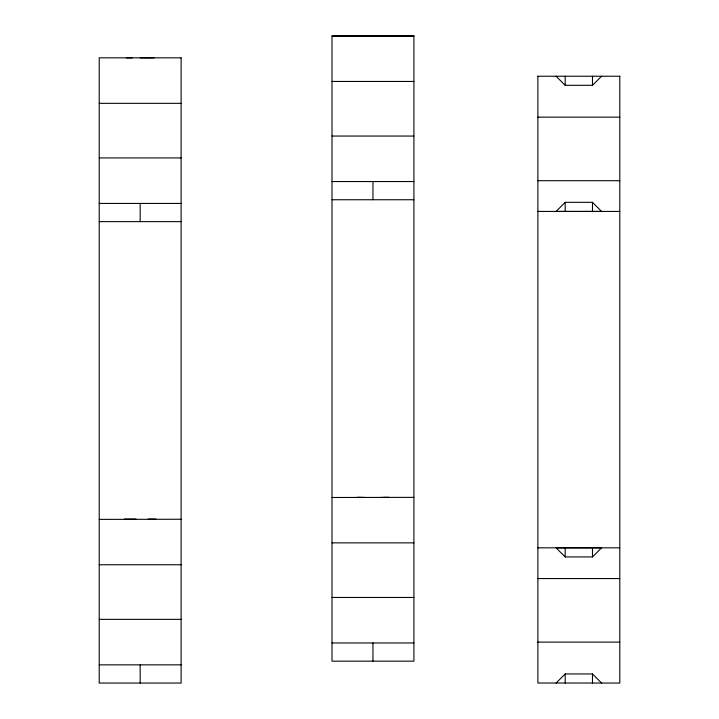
<?xml version="1.0" encoding="UTF-8"?>
<svg xmlns="http://www.w3.org/2000/svg" width="719" height="719" viewBox="0 0 719 719"><rect width="100%" height="100%" fill="white"/><g stroke="black" fill="none" stroke-linecap="round" stroke-linejoin="round"><path stroke-width="1.08" d="M556.084 76.232L565.188 85.318L592.483 85.318L601.587 76.232M565.188 202.336L556.084 211.458L601.587 211.431L592.483 202.336L565.188 202.336L565.188 211.431M592.483 556.928L601.587 547.824L556.093 547.842L565.188 556.928L592.483 556.928L592.483 547.824M556.084 683.05L565.188 673.946L592.483 673.946L601.587 683.05M361.693 35.986L357.028 35.995L364.991 36.013M384.216 36.013L388.88 35.995L380.917 35.986M126.373 57.88L132.206 57.871M361.693 497.404L357.028 497.413L364.991 497.431M384.216 497.422L388.88 497.413L380.917 497.404M332.007 36.076L413.91 36.076M140.169 57.871L153.956 57.88M537.884 76.232L619.787 76.232M332.007 81.454L413.91 81.454M99.213 103.338L181.116 103.338M537.884 117.161L619.787 117.161M332.007 136.053L413.91 136.053M99.213 157.937L181.116 157.937M537.884 180.703L619.787 180.703M332.007 181.548L413.91 181.548M332.007 199.747L413.91 199.747M99.213 203.432L181.116 203.432M537.884 211.431L619.787 211.431M99.213 221.632L181.116 221.632M332.007 497.494L413.91 497.368M136.044 519.289L124.243 519.298L136.044 519.316M148.132 519.316L156.086 519.298L148.132 519.289M99.213 519.379L181.116 519.253M332.007 542.863L413.91 542.863M537.884 547.824L619.787 547.824M99.213 564.748L181.116 564.748M537.884 578.561L619.787 578.561M332.007 597.462L413.91 597.462M99.213 619.347L181.116 619.347M537.884 642.103L619.787 642.103M332.007 642.966L413.91 642.966M99.213 664.85L181.116 664.85M619.787 76.214L619.787 683.05L537.884 683.023L537.884 76.214M592.483 76.214L592.483 85.318M592.483 202.336L592.483 211.431M592.483 673.946L592.483 683.05M565.188 76.214L565.188 85.318M565.188 547.824L565.188 556.928M565.188 673.946L565.188 683.05M372.954 181.548L372.954 199.747M372.954 642.966L372.954 661.165M140.169 203.432L140.169 221.632M140.169 664.85L140.169 683.05M413.91 35.95L332.007 35.95L332.007 661.165L413.91 661.165L413.91 35.95M181.116 57.835L99.213 57.835L99.213 683.05L181.116 683.05L181.116 57.835"/></g></svg>
